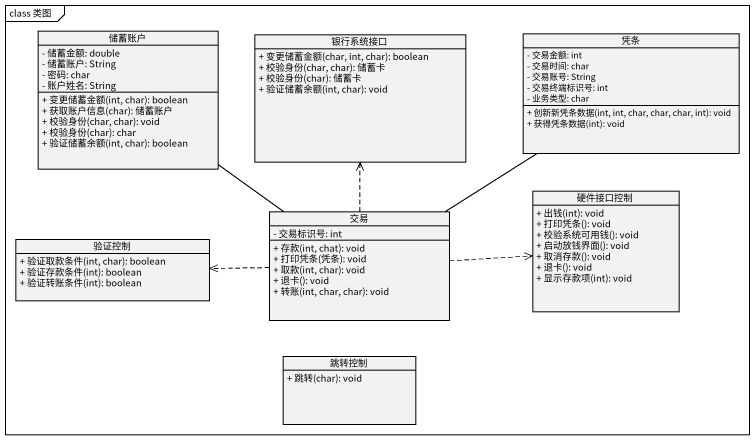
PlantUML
@startuml
mainframe class 类图
hide circle
hide empty members
skinparam classAttributeIconSize 0
class 储蓄账户 {
  - 储蓄金额: double
  - 储蓄账户: String
  - 密码: char
  - 账户姓名: String
  + 变更储蓄金额(int, char): boolean
  + 获取账户信息(char): 储蓄账户
  + 校验身份(char, char): void
  + 校验身份(char): char
  + 验证储蓄余额(int, char): boolean
}
class 银行系统接口 {
  + 变更储蓄金额(char, int, char): boolean
  + 校验身份(char, char): 储蓄卡
  + 校验身份(char): 储蓄卡
  + 验证储蓄余额(int, char): void
}
class 凭条 {
  - 交易金额: int
  - 交易时间: char
  - 交易账号: String
  - 交易终端标识号: int
  - 业务类型: char
  + 创新新凭条数据(int, int, char, char, char, int): void
  + 获得凭条数据(int): void
}
class 硬件接口控制 {
  + 出钱(int): void
  + 打印凭条(): void
  + 校验系统可用钱(): void
  + 启动放钱界面(): void
  + 取消存款(): void
  + 退卡(): void
  + 显示存款项(int): void
}
class 验证控制 {
  + 验证取款条件(int, char): boolean
  + 验证存款条件(int): boolean
  + 验证转账条件(int): boolean
}
class 交易 {
  - 交易标识号: int
  + 存款(int, chat): void
  + 打印凭条(凭条): void
  + 取款(int, char): void
  + 退卡(): void
  + 转账(int, char, char): void
}
class 跳转控制 {
  + 跳转(char): void
}
储蓄账户 -- 交易
凭条 -- 交易
交易 .up.> 银行系统接口
交易 .right.> 硬件接口控制
交易 .left.> 验证控制
@enduml
